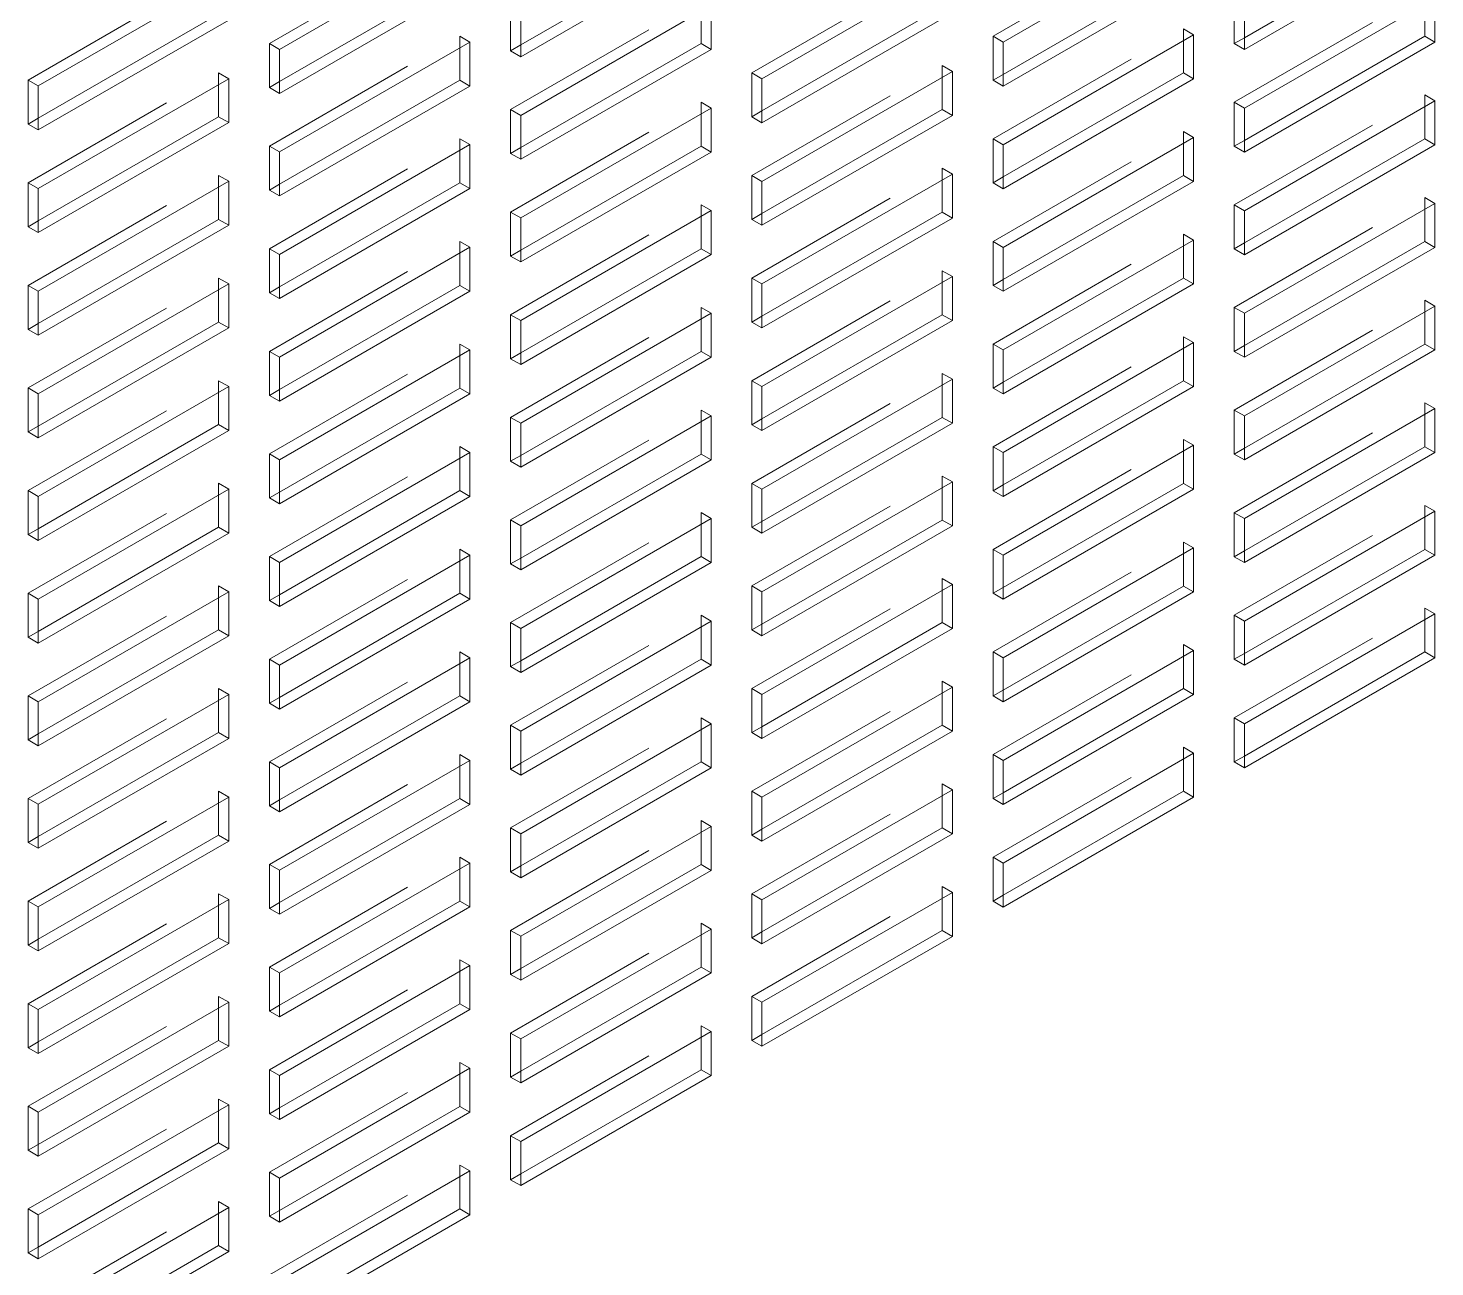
# Model space of a CAD drawing. Header units: millimetres. Extents: x 1 to 4201, y 2 to 2972.
# Drawn here: x 3118.6 to 3230.6, y 1471.8 to 1570.4 of the extents above; entities that cross this region are included whole.
import ezdxf

# ---------------------------------------------------------------- set-up
doc = ezdxf.new("R2010")
doc.units = ezdxf.units.MM
doc.header["$LTSCALE"] = 10
doc.linetypes.add('HIDDEN', pattern=[1.905, 1.27, -0.635])

msp = doc.modelspace()

# ---------------------------------------------------------------- linework, layer by layer
at = {"color": 7, "linetype": 'HIDDEN', "lineweight": 0}
for p, q in [((3195.411, 1569.726), (3210.563, 1578.473)), ((3137.832, 1569.148), (3152.984, 1577.895)), ((3118.639, 1566.233), (3133.792, 1574.981)), ((3176.218, 1566.811), (3191.37, 1575.558)), ((3157.025, 1563.897), (3172.177, 1572.644)), ((3214.604, 1564.475), (3229.756, 1573.222)), ((3214.604, 1569.14), (3214.604, 1572.64)), ((3157.025, 1568.563), (3157.025, 1572.062)), ((3195.411, 1561.56), (3210.563, 1570.307)), ((3211.371, 1569.841), (3210.563, 1570.307)), ((3210.563, 1570.307), (3210.563, 1569.374)), ((3137.832, 1560.982), (3152.984, 1569.73)), ((3153.793, 1569.263), (3152.984, 1569.73)), ((3152.984, 1569.73), (3152.984, 1568.796)), ((3196.219, 1569.259), (3195.411, 1569.726)), ((3195.411, 1566.226), (3195.411, 1569.726)), ((3215.412, 1569.607), (3214.604, 1569.14)), ((3137.832, 1565.648), (3137.832, 1569.148)), ((3138.64, 1568.681), (3137.832, 1569.148)), ((3157.833, 1569.029), (3157.025, 1568.563)), ((3157.833, 1568.096), (3157.025, 1568.563)), ((3215.412, 1568.674), (3214.604, 1569.14)), ((3176.218, 1558.646), (3191.37, 1567.393)), ((3192.178, 1566.926), (3191.37, 1567.393)), ((3191.37, 1567.393), (3191.37, 1566.46)), ((3118.639, 1558.068), (3133.792, 1566.815)), ((3118.639, 1562.734), (3118.639, 1566.233)), ((3119.447, 1565.767), (3118.639, 1566.233)), ((3134.6, 1566.349), (3133.792, 1566.815)), ((3133.792, 1566.815), (3133.792, 1565.882)), ((3138.64, 1566.115), (3137.832, 1565.648)), ((3176.218, 1563.312), (3176.218, 1566.811)), ((3177.026, 1566.345), (3176.218, 1566.811)), ((3196.219, 1566.693), (3195.411, 1566.226)), ((3196.219, 1565.76), (3195.411, 1566.226)), ((3138.64, 1565.182), (3137.832, 1565.648)), ((3214.604, 1556.309), (3229.756, 1565.056)), ((3230.564, 1564.59), (3229.756, 1565.056)), ((3229.756, 1565.056), (3229.756, 1564.123)), ((3157.025, 1555.731), (3172.177, 1564.479)), ((3157.025, 1560.397), (3157.025, 1563.897)), ((3157.833, 1563.43), (3157.025, 1563.897)), ((3172.986, 1564.012), (3172.177, 1564.479)), ((3172.177, 1564.479), (3172.177, 1563.545)), ((3177.026, 1563.778), (3176.218, 1563.312)), ((3215.412, 1564.008), (3214.604, 1564.475)), ((3214.604, 1560.975), (3214.604, 1564.475)), ((3119.447, 1563.2), (3118.639, 1562.734)), ((3119.447, 1562.267), (3118.639, 1562.734)), ((3177.026, 1562.845), (3176.218, 1563.312)), ((3137.832, 1552.817), (3152.984, 1561.564)), ((3153.793, 1561.098), (3152.984, 1561.564)), ((3152.984, 1561.564), (3152.984, 1560.631)), ((3195.411, 1553.395), (3210.563, 1562.142)), ((3195.411, 1558.061), (3195.411, 1561.56)), ((3196.219, 1561.094), (3195.411, 1561.56)), ((3211.371, 1561.675), (3210.563, 1562.142)), ((3210.563, 1562.142), (3210.563, 1561.209)), ((3215.412, 1561.442), (3214.604, 1560.975)), ((3138.64, 1560.516), (3137.832, 1560.982)), ((3137.832, 1557.483), (3137.832, 1560.982)), ((3157.833, 1560.864), (3157.025, 1560.397)), ((3157.833, 1559.931), (3157.025, 1560.397)), ((3215.412, 1560.509), (3214.604, 1560.975)), ((3176.218, 1550.48), (3191.37, 1559.228)), ((3192.178, 1558.761), (3191.37, 1559.228)), ((3191.37, 1559.228), (3191.37, 1558.294)), ((3118.639, 1549.902), (3133.792, 1558.65)), ((3118.639, 1554.568), (3118.639, 1558.068)), ((3119.447, 1557.601), (3118.639, 1558.068)), ((3134.6, 1558.183), (3133.792, 1558.65)), ((3133.792, 1558.65), (3133.792, 1557.717)), ((3176.218, 1555.146), (3176.218, 1558.646)), ((3177.026, 1558.179), (3176.218, 1558.646)), ((3196.219, 1558.527), (3195.411, 1558.061)), ((3196.219, 1557.594), (3195.411, 1558.061)), ((3138.64, 1557.949), (3137.832, 1557.483)), ((3138.64, 1557.016), (3137.832, 1557.483)), ((3214.604, 1548.144), (3229.756, 1556.891)), ((3230.564, 1556.424), (3229.756, 1556.891)), ((3229.756, 1556.891), (3229.756, 1555.958)), ((3157.025, 1547.566), (3172.177, 1556.313)), ((3172.986, 1555.847), (3172.177, 1556.313)), ((3172.177, 1556.313), (3172.177, 1555.38)), ((3215.412, 1555.843), (3214.604, 1556.309)), ((3214.604, 1552.81), (3214.604, 1556.309)), ((3119.447, 1555.035), (3118.639, 1554.568)), ((3157.833, 1555.265), (3157.025, 1555.731)), ((3157.025, 1552.232), (3157.025, 1555.731)), ((3177.026, 1555.613), (3176.218, 1555.146)), ((3177.026, 1554.68), (3176.218, 1555.146)), ((3119.447, 1554.102), (3118.639, 1554.568)), ((3195.411, 1545.229), (3210.563, 1553.977)), ((3211.371, 1553.51), (3210.563, 1553.977)), ((3210.563, 1553.977), (3210.563, 1553.044)), ((3137.832, 1544.651), (3152.984, 1553.399)), ((3137.832, 1549.317), (3137.832, 1552.817)), ((3138.64, 1552.35), (3137.832, 1552.817)), ((3153.793, 1552.932), (3152.984, 1553.399)), ((3152.984, 1553.399), (3152.984, 1552.466)), ((3157.833, 1552.698), (3157.025, 1552.232)), ((3196.219, 1552.928), (3195.411, 1553.395)), ((3195.411, 1549.895), (3195.411, 1553.395)), ((3215.412, 1553.276), (3214.604, 1552.81)), ((3215.412, 1552.343), (3214.604, 1552.81)), ((3157.833, 1551.765), (3157.025, 1552.232)), ((3118.639, 1541.737), (3133.792, 1550.484)), ((3134.6, 1550.018), (3133.792, 1550.484)), ((3133.792, 1550.484), (3133.792, 1549.551)), ((3176.218, 1542.315), (3191.37, 1551.062)), ((3176.218, 1546.981), (3176.218, 1550.48)), ((3177.026, 1550.014), (3176.218, 1550.48)), ((3192.178, 1550.596), (3191.37, 1551.062)), ((3191.37, 1551.062), (3191.37, 1550.129)), ((3196.219, 1550.362), (3195.411, 1549.895)), ((3118.639, 1546.403), (3118.639, 1549.902)), ((3119.447, 1549.436), (3118.639, 1549.902)), ((3138.64, 1549.784), (3137.832, 1549.317)), ((3138.64, 1548.851), (3137.832, 1549.317)), ((3196.219, 1549.429), (3195.411, 1549.895)), ((3157.025, 1539.4), (3172.177, 1548.148)), ((3172.986, 1547.681), (3172.177, 1548.148)), ((3172.177, 1548.148), (3172.177, 1547.215)), ((3214.604, 1539.978), (3229.756, 1548.726)), ((3214.604, 1544.644), (3214.604, 1548.144)), ((3215.412, 1547.677), (3214.604, 1548.144)), ((3230.564, 1548.259), (3229.756, 1548.726)), ((3229.756, 1548.726), (3229.756, 1547.793)), ((3119.447, 1546.87), (3118.639, 1546.403)), ((3157.833, 1547.099), (3157.025, 1547.566)), ((3157.025, 1544.066), (3157.025, 1547.566)), ((3177.026, 1547.447), (3176.218, 1546.981)), ((3177.026, 1546.514), (3176.218, 1546.981)), ((3119.447, 1545.936), (3118.639, 1546.403)), ((3195.411, 1537.064), (3210.563, 1545.811)), ((3211.371, 1545.345), (3210.563, 1545.811)), ((3210.563, 1545.811), (3210.563, 1544.878)), ((3137.832, 1536.486), (3152.984, 1545.233)), ((3138.64, 1544.185), (3137.832, 1544.651)), ((3137.832, 1541.152), (3137.832, 1544.651)), ((3153.793, 1544.767), (3152.984, 1545.233)), ((3152.984, 1545.233), (3152.984, 1544.3)), ((3196.219, 1544.763), (3195.411, 1545.229)), ((3195.411, 1541.73), (3195.411, 1545.229)), ((3215.412, 1545.111), (3214.604, 1544.644)), ((3215.412, 1544.178), (3214.604, 1544.644)), ((3157.833, 1544.533), (3157.025, 1544.066)), ((3157.833, 1543.6), (3157.025, 1544.066)), ((3176.218, 1534.149), (3191.37, 1542.897)), ((3192.178, 1542.43), (3191.37, 1542.897)), ((3191.37, 1542.897), (3191.37, 1541.964)), ((3118.639, 1533.572), (3133.792, 1542.319)), ((3119.447, 1541.271), (3118.639, 1541.737)), ((3118.639, 1538.238), (3118.639, 1541.737)), ((3134.6, 1541.852), (3133.792, 1542.319)), ((3133.792, 1542.319), (3133.792, 1541.386)), ((3138.64, 1541.619), (3137.832, 1541.152)), ((3177.026, 1541.848), (3176.218, 1542.315)), ((3176.218, 1538.815), (3176.218, 1542.315)), ((3196.219, 1542.196), (3195.411, 1541.73)), ((3196.219, 1541.263), (3195.411, 1541.73)), ((3138.64, 1540.685), (3137.832, 1541.152)), ((3214.604, 1531.813), (3229.756, 1540.56)), ((3230.564, 1540.094), (3229.756, 1540.56)), ((3229.756, 1540.56), (3229.756, 1539.627)), ((3157.025, 1531.235), (3172.177, 1539.982)), ((3157.833, 1538.934), (3157.025, 1539.4)), ((3157.025, 1535.901), (3157.025, 1539.4)), ((3172.986, 1539.516), (3172.177, 1539.982)), ((3172.177, 1539.982), (3172.177, 1539.049)), ((3177.026, 1539.282), (3176.218, 1538.815)), ((3215.412, 1539.512), (3214.604, 1539.978)), ((3214.604, 1536.479), (3214.604, 1539.978)), ((3119.447, 1538.704), (3118.639, 1538.238)), ((3119.447, 1537.771), (3118.639, 1538.238)), ((3177.026, 1538.349), (3176.218, 1538.815)), ((3137.832, 1528.321), (3152.984, 1537.068)), ((3153.793, 1536.601), (3152.984, 1537.068)), ((3152.984, 1537.068), (3152.984, 1536.135)), ((3195.411, 1528.898), (3210.563, 1537.646)), ((3196.219, 1536.597), (3195.411, 1537.064)), ((3195.411, 1533.564), (3195.411, 1537.064)), ((3211.371, 1537.179), (3210.563, 1537.646)), ((3210.563, 1537.646), (3210.563, 1536.713)), ((3215.412, 1536.945), (3214.604, 1536.479)), ((3138.64, 1536.02), (3137.832, 1536.486)), ((3137.832, 1532.987), (3137.832, 1536.486)), ((3157.833, 1536.368), (3157.025, 1535.901)), ((3157.833, 1535.435), (3157.025, 1535.901)), ((3215.412, 1536.012), (3214.604, 1536.479)), ((3176.218, 1525.984), (3191.37, 1534.731)), ((3192.178, 1534.265), (3191.37, 1534.731)), ((3191.37, 1534.731), (3191.37, 1533.798)), ((3118.639, 1525.406), (3133.792, 1534.153)), ((3119.447, 1533.105), (3118.639, 1533.572)), ((3118.639, 1530.072), (3118.639, 1533.572)), ((3134.6, 1533.687), (3133.792, 1534.153)), ((3133.792, 1534.153), (3133.792, 1533.22)), ((3138.64, 1533.453), (3137.832, 1532.987)), ((3176.218, 1530.65), (3176.218, 1534.149)), ((3177.026, 1533.683), (3176.218, 1534.149)), ((3196.219, 1534.031), (3195.411, 1533.564)), ((3196.219, 1533.098), (3195.411, 1533.564)), ((3138.64, 1532.52), (3137.832, 1532.987)), ((3214.604, 1523.648), (3229.756, 1532.395)), ((3230.564, 1531.928), (3229.756, 1532.395)), ((3229.756, 1532.395), (3229.756, 1531.462)), ((3157.025, 1523.07), (3172.177, 1531.817)), ((3157.025, 1527.736), (3157.025, 1531.235)), ((3157.833, 1530.769), (3157.025, 1531.235)), ((3172.986, 1531.35), (3172.177, 1531.817)), ((3172.177, 1531.817), (3172.177, 1530.884)), ((3215.412, 1531.346), (3214.604, 1531.813)), ((3214.604, 1528.313), (3214.604, 1531.813)), ((3119.447, 1530.539), (3118.639, 1530.072)), ((3119.447, 1529.606), (3118.639, 1530.072)), ((3177.026, 1531.117), (3176.218, 1530.65)), ((3177.026, 1530.184), (3176.218, 1530.65)), ((3137.832, 1520.155), (3152.984, 1528.902)), ((3153.793, 1528.436), (3152.984, 1528.902)), ((3152.984, 1528.902), (3152.984, 1527.969)), ((3195.411, 1520.733), (3210.563, 1529.48)), ((3196.219, 1528.432), (3195.411, 1528.898)), ((3195.411, 1525.399), (3195.411, 1528.898)), ((3211.371, 1529.014), (3210.563, 1529.48)), ((3210.563, 1529.48), (3210.563, 1528.547)), ((3138.64, 1527.854), (3137.832, 1528.321)), ((3137.832, 1524.821), (3137.832, 1528.321)), ((3157.833, 1528.202), (3157.025, 1527.736)), ((3215.412, 1528.78), (3214.604, 1528.313)), ((3215.412, 1527.847), (3214.604, 1528.313)), ((3157.833, 1527.269), (3157.025, 1527.736)), ((3118.639, 1517.241), (3133.792, 1525.988)), ((3134.6, 1525.522), (3133.792, 1525.988)), ((3133.792, 1525.988), (3133.792, 1525.055)), ((3176.218, 1517.819), (3191.37, 1526.566)), ((3177.026, 1525.518), (3176.218, 1525.984)), ((3176.218, 1522.485), (3176.218, 1525.984)), ((3192.178, 1526.099), (3191.37, 1526.566)), ((3191.37, 1526.566), (3191.37, 1525.633)), ((3196.219, 1525.866), (3195.411, 1525.399)), ((3118.639, 1521.907), (3118.639, 1525.406)), ((3119.447, 1524.94), (3118.639, 1525.406)), ((3138.64, 1525.288), (3137.832, 1524.821)), ((3138.64, 1524.355), (3137.832, 1524.821)), ((3196.219, 1524.933), (3195.411, 1525.399)), ((3157.025, 1514.904), (3172.177, 1523.651)), ((3172.986, 1523.185), (3172.177, 1523.651)), ((3172.177, 1523.651), (3172.177, 1522.718)), ((3214.604, 1515.482), (3229.756, 1524.229)), ((3215.412, 1523.181), (3214.604, 1523.648)), ((3214.604, 1520.148), (3214.604, 1523.648)), ((3230.564, 1523.763), (3229.756, 1524.229)), ((3229.756, 1524.229), (3229.756, 1523.296)), ((3119.447, 1522.373), (3118.639, 1521.907)), ((3157.833, 1522.603), (3157.025, 1523.07)), ((3157.025, 1519.57), (3157.025, 1523.07)), ((3177.026, 1522.951), (3176.218, 1522.485)), ((3177.026, 1522.018), (3176.218, 1522.485)), ((3119.447, 1521.44), (3118.639, 1521.907)), ((3195.411, 1512.568), (3210.563, 1521.315)), ((3211.371, 1520.848), (3210.563, 1521.315)), ((3210.563, 1521.315), (3210.563, 1520.382)), ((3137.832, 1511.99), (3152.984, 1520.737)), ((3138.64, 1519.689), (3137.832, 1520.155)), ((3137.832, 1516.656), (3137.832, 1520.155)), ((3153.793, 1520.271), (3152.984, 1520.737)), ((3152.984, 1520.737), (3152.984, 1519.804)), ((3157.833, 1520.037), (3157.025, 1519.57)), ((3196.219, 1520.267), (3195.411, 1520.733)), ((3195.411, 1517.234), (3195.411, 1520.733)), ((3215.412, 1520.615), (3214.604, 1520.148)), ((3215.412, 1519.682), (3214.604, 1520.148)), ((3157.833, 1519.104), (3157.025, 1519.57)), ((3118.639, 1509.075), (3133.792, 1517.823)), ((3134.6, 1517.356), (3133.792, 1517.823)), ((3133.792, 1517.823), (3133.792, 1516.89)), ((3176.218, 1509.653), (3191.37, 1518.4)), ((3177.026, 1517.352), (3176.218, 1517.819)), ((3176.218, 1514.319), (3176.218, 1517.819)), ((3192.178, 1517.934), (3191.37, 1518.4)), ((3191.37, 1518.4), (3191.37, 1517.467)), ((3119.447, 1516.774), (3118.639, 1517.241)), ((3118.639, 1513.741), (3118.639, 1517.241)), ((3138.64, 1517.122), (3137.832, 1516.656)), ((3138.64, 1516.189), (3137.832, 1516.656)), ((3196.219, 1517.7), (3195.411, 1517.234)), ((3196.219, 1516.767), (3195.411, 1517.234)), ((3157.025, 1506.739), (3172.177, 1515.486)), ((3172.986, 1515.02), (3172.177, 1515.486)), ((3172.177, 1515.486), (3172.177, 1514.553)), ((3214.604, 1511.983), (3214.604, 1515.482)), ((3215.412, 1515.016), (3214.604, 1515.482)), ((3157.025, 1511.405), (3157.025, 1514.904)), ((3157.833, 1514.438), (3157.025, 1514.904)), ((3177.026, 1514.786), (3176.218, 1514.319)), ((3119.447, 1514.208), (3118.639, 1513.741)), ((3119.447, 1513.275), (3118.639, 1513.741)), ((3177.026, 1513.853), (3176.218, 1514.319)), ((3137.832, 1503.824), (3152.984, 1512.572)), ((3153.793, 1512.105), (3152.984, 1512.572)), ((3152.984, 1512.572), (3152.984, 1511.639)), ((3195.411, 1504.402), (3210.563, 1513.15)), ((3195.411, 1509.068), (3195.411, 1512.568)), ((3196.219, 1512.101), (3195.411, 1512.568)), ((3211.371, 1512.683), (3210.563, 1513.15)), ((3210.563, 1513.15), (3210.563, 1512.216)), ((3215.412, 1512.449), (3214.604, 1511.983)), ((3137.832, 1508.49), (3137.832, 1511.99)), ((3138.64, 1511.523), (3137.832, 1511.99)), ((3157.833, 1511.871), (3157.025, 1511.405)), ((3157.833, 1510.938), (3157.025, 1511.405)), ((3215.412, 1511.516), (3214.604, 1511.983)), ((3176.218, 1501.488), (3191.37, 1510.235)), ((3192.178, 1509.769), (3191.37, 1510.235)), ((3191.37, 1510.235), (3191.37, 1509.302)), ((3118.639, 1500.91), (3133.792, 1509.657)), ((3118.639, 1505.576), (3118.639, 1509.075)), ((3119.447, 1508.609), (3118.639, 1509.075)), ((3134.6, 1509.191), (3133.792, 1509.657)), ((3133.792, 1509.657), (3133.792, 1508.724)), ((3138.64, 1508.957), (3137.832, 1508.49)), ((3177.026, 1509.187), (3176.218, 1509.653)), ((3176.218, 1506.154), (3176.218, 1509.653)), ((3196.219, 1509.535), (3195.411, 1509.068)), ((3196.219, 1508.602), (3195.411, 1509.068)), ((3138.64, 1508.024), (3137.832, 1508.49)), ((3157.025, 1498.573), (3172.177, 1507.321)), ((3157.025, 1503.239), (3157.025, 1506.739)), ((3157.833, 1506.272), (3157.025, 1506.739)), ((3172.986, 1506.854), (3172.177, 1507.321)), ((3172.177, 1507.321), (3172.177, 1506.388)), ((3177.026, 1506.62), (3176.218, 1506.154)), ((3119.447, 1506.042), (3118.639, 1505.576)), ((3119.447, 1505.109), (3118.639, 1505.576)), ((3177.026, 1505.687), (3176.218, 1506.154)), ((3137.832, 1495.659), (3152.984, 1504.406)), ((3153.793, 1503.94), (3152.984, 1504.406)), ((3152.984, 1504.406), (3152.984, 1503.473)), ((3195.411, 1500.903), (3195.411, 1504.402)), ((3196.219, 1503.936), (3195.411, 1504.402)), ((3137.832, 1500.325), (3137.832, 1503.824)), ((3138.64, 1503.358), (3137.832, 1503.824)), ((3157.833, 1503.706), (3157.025, 1503.239)), ((3157.833, 1502.773), (3157.025, 1503.239)), ((3176.218, 1493.322), (3191.37, 1502.07)), ((3192.178, 1501.603), (3191.37, 1502.07)), ((3191.37, 1502.07), (3191.37, 1501.137)), ((3118.639, 1492.745), (3133.792, 1501.492)), ((3134.6, 1501.025), (3133.792, 1501.492)), ((3133.792, 1501.492), (3133.792, 1500.559)), ((3176.218, 1497.988), (3176.218, 1501.488)), ((3177.026, 1501.021), (3176.218, 1501.488)), ((3196.219, 1501.369), (3195.411, 1500.903)), ((3119.447, 1500.443), (3118.639, 1500.91)), ((3118.639, 1497.411), (3118.639, 1500.91)), ((3138.64, 1500.791), (3137.832, 1500.325)), ((3138.64, 1499.858), (3137.832, 1500.325)), ((3196.219, 1500.436), (3195.411, 1500.903)), ((3157.025, 1490.408), (3172.177, 1499.155)), ((3172.986, 1498.689), (3172.177, 1499.155)), ((3172.177, 1499.155), (3172.177, 1498.222)), ((3119.447, 1497.877), (3118.639, 1497.411)), ((3157.833, 1498.107), (3157.025, 1498.573)), ((3157.025, 1495.074), (3157.025, 1498.573)), ((3177.026, 1498.455), (3176.218, 1497.988)), ((3177.026, 1497.522), (3176.218, 1497.988)), ((3119.447, 1496.944), (3118.639, 1497.411)), ((3137.832, 1487.494), (3152.984, 1496.241)), ((3137.832, 1492.16), (3137.832, 1495.659)), ((3138.64, 1495.193), (3137.832, 1495.659)), ((3153.793, 1495.774), (3152.984, 1496.241)), ((3152.984, 1496.241), (3152.984, 1495.308)), ((3157.833, 1495.541), (3157.025, 1495.074)), ((3157.833, 1494.607), (3157.025, 1495.074)), ((3118.639, 1484.579), (3133.792, 1493.326)), ((3134.6, 1492.86), (3133.792, 1493.326)), ((3133.792, 1493.326), (3133.792, 1492.393)), ((3177.026, 1492.856), (3176.218, 1493.322)), ((3176.218, 1489.823), (3176.218, 1493.322)), ((3119.447, 1492.278), (3118.639, 1492.745)), ((3118.639, 1489.245), (3118.639, 1492.745)), ((3138.64, 1492.626), (3137.832, 1492.16)), ((3138.64, 1491.693), (3137.832, 1492.16)), ((3157.025, 1482.243), (3172.177, 1490.99)), ((3172.986, 1490.523), (3172.177, 1490.99)), ((3172.177, 1490.99), (3172.177, 1490.057)), ((3157.025, 1486.909), (3157.025, 1490.408)), ((3157.833, 1489.942), (3157.025, 1490.408)), ((3177.026, 1490.29), (3176.218, 1489.823)), ((3177.026, 1489.356), (3176.218, 1489.823)), ((3119.447, 1489.712), (3118.639, 1489.245)), ((3119.447, 1488.779), (3118.639, 1489.245)), ((3137.832, 1479.328), (3152.984, 1488.075)), ((3138.64, 1487.027), (3137.832, 1487.494)), ((3137.832, 1483.994), (3137.832, 1487.494)), ((3153.793, 1487.609), (3152.984, 1488.075)), ((3152.984, 1488.075), (3152.984, 1487.142)), ((3157.833, 1487.375), (3157.025, 1486.909)), ((3157.833, 1486.442), (3157.025, 1486.909)), ((3118.639, 1476.414), (3133.792, 1485.161)), ((3118.639, 1481.08), (3118.639, 1484.579)), ((3119.447, 1484.113), (3118.639, 1484.579)), ((3134.6, 1484.695), (3133.792, 1485.161)), ((3133.792, 1485.161), (3133.792, 1484.228)), ((3138.64, 1484.461), (3137.832, 1483.994)), ((3138.64, 1483.528), (3137.832, 1483.994)), ((3157.833, 1481.776), (3157.025, 1482.243)), ((3157.025, 1478.743), (3157.025, 1482.243)), ((3119.447, 1481.546), (3118.639, 1481.08)), ((3119.447, 1480.613), (3118.639, 1481.08)), ((3137.832, 1471.163), (3152.984, 1479.91)), ((3153.793, 1479.444), (3152.984, 1479.91)), ((3152.984, 1479.91), (3152.984, 1478.977)), ((3138.64, 1478.862), (3137.832, 1479.328)), ((3137.832, 1475.829), (3137.832, 1479.328)), ((3157.833, 1479.21), (3157.025, 1478.743)), ((3157.833, 1478.277), (3157.025, 1478.743)), ((3118.639, 1468.248), (3133.792, 1476.996)), ((3118.639, 1472.914), (3118.639, 1476.414)), ((3119.447, 1475.947), (3118.639, 1476.414)), ((3134.6, 1476.529), (3133.792, 1476.996)), ((3133.792, 1476.996), (3133.792, 1476.063)), ((3138.64, 1476.295), (3137.832, 1475.829)), ((3138.64, 1475.362), (3137.832, 1475.829)), ((3119.447, 1473.381), (3118.639, 1472.914)), ((3119.447, 1472.448), (3118.639, 1472.914))]:
    msp.add_line(p, q, dxfattribs=at)
at = {"color": 7, "linetype": 'Continuous', "lineweight": 15}
for p, q in [((3138.64, 1568.681), (3153.793, 1577.428)), ((3172.177, 1577.31), (3157.833, 1569.029)), ((3196.219, 1569.259), (3211.371, 1578.006)), ((3229.756, 1577.888), (3215.412, 1569.607)), ((3230.564, 1577.421), (3215.412, 1568.674)), ((3172.986, 1576.843), (3157.833, 1568.096)), ((3177.026, 1566.345), (3192.178, 1575.092)), ((3210.563, 1574.973), (3196.219, 1566.693)), ((3119.447, 1565.767), (3134.6, 1574.514)), ((3152.984, 1574.395), (3138.64, 1566.115)), ((3153.793, 1573.929), (3138.64, 1565.182)), ((3211.371, 1574.507), (3196.219, 1565.76)), ((3215.412, 1564.008), (3230.564, 1572.755)), ((3230.564, 1572.755), (3230.564, 1569.256)), ((3133.792, 1571.481), (3119.447, 1563.2)), ((3157.833, 1563.43), (3172.986, 1572.177)), ((3157.833, 1568.096), (3157.833, 1571.596)), ((3172.177, 1571.711), (3172.177, 1569.144)), ((3172.986, 1572.177), (3172.986, 1568.678)), ((3191.37, 1572.059), (3177.026, 1563.778)), ((3192.178, 1571.592), (3177.026, 1562.845)), ((3215.412, 1568.674), (3215.412, 1572.173)), ((3229.756, 1572.289), (3229.756, 1569.722)), ((3134.6, 1571.015), (3119.447, 1562.267)), ((3138.64, 1560.516), (3153.793, 1569.263)), ((3153.793, 1569.263), (3153.793, 1565.764)), ((3196.219, 1561.094), (3211.371, 1569.841)), ((3196.219, 1565.76), (3196.219, 1569.259)), ((3210.563, 1569.374), (3210.563, 1566.808)), ((3211.371, 1569.841), (3211.371, 1566.341)), ((3229.756, 1569.722), (3215.412, 1561.442)), ((3230.564, 1569.256), (3215.412, 1560.509)), ((3230.564, 1569.256), (3229.756, 1569.722)), ((3138.64, 1565.182), (3138.64, 1568.681)), ((3152.984, 1568.796), (3152.984, 1566.23)), ((3172.177, 1569.144), (3157.833, 1560.864)), ((3172.986, 1568.678), (3157.833, 1559.931)), ((3172.986, 1568.678), (3172.177, 1569.144)), ((3119.447, 1557.601), (3134.6, 1566.349)), ((3133.792, 1565.882), (3133.792, 1563.316)), ((3134.6, 1566.349), (3134.6, 1562.849)), ((3152.984, 1566.23), (3138.64, 1557.949)), ((3153.793, 1565.764), (3152.984, 1566.23)), ((3177.026, 1558.179), (3192.178, 1566.926)), ((3177.026, 1562.845), (3177.026, 1566.345)), ((3191.37, 1566.46), (3191.37, 1563.893)), ((3192.178, 1566.926), (3192.178, 1563.427)), ((3210.563, 1566.808), (3196.219, 1558.527)), ((3211.371, 1566.341), (3196.219, 1557.594)), ((3211.371, 1566.341), (3210.563, 1566.808)), ((3119.447, 1562.267), (3119.447, 1565.767)), ((3153.793, 1565.764), (3138.64, 1557.016)), ((3157.833, 1555.265), (3172.986, 1564.012)), ((3172.986, 1564.012), (3172.986, 1560.513)), ((3191.37, 1563.893), (3177.026, 1555.613)), ((3192.178, 1563.427), (3191.37, 1563.893)), ((3215.412, 1555.843), (3230.564, 1564.59)), ((3215.412, 1560.509), (3215.412, 1564.008)), ((3229.756, 1564.123), (3229.756, 1561.557)), ((3230.564, 1564.59), (3230.564, 1561.09)), ((3133.792, 1563.316), (3119.447, 1555.035)), ((3134.6, 1562.849), (3119.447, 1554.102)), ((3134.6, 1562.849), (3133.792, 1563.316)), ((3157.833, 1559.931), (3157.833, 1563.43)), ((3172.177, 1563.545), (3172.177, 1560.979)), ((3192.178, 1563.427), (3177.026, 1554.68)), ((3196.219, 1552.928), (3211.371, 1561.675)), ((3211.371, 1561.675), (3211.371, 1558.176)), ((3229.756, 1561.557), (3215.412, 1553.276)), ((3230.564, 1561.09), (3229.756, 1561.557)), ((3138.64, 1552.35), (3153.793, 1561.098)), ((3138.64, 1557.016), (3138.64, 1560.516)), ((3152.984, 1560.631), (3152.984, 1558.065)), ((3153.793, 1561.098), (3153.793, 1557.598)), ((3172.177, 1560.979), (3157.833, 1552.698)), ((3172.986, 1560.513), (3157.833, 1551.765)), ((3172.986, 1560.513), (3172.177, 1560.979)), ((3196.219, 1557.594), (3196.219, 1561.094)), ((3210.563, 1561.209), (3210.563, 1558.642)), ((3230.564, 1561.09), (3215.412, 1552.343)), ((3119.447, 1549.436), (3134.6, 1558.183)), ((3134.6, 1558.183), (3134.6, 1554.684)), ((3152.984, 1558.065), (3138.64, 1549.784)), ((3153.793, 1557.598), (3152.984, 1558.065)), ((3177.026, 1550.014), (3192.178, 1558.761)), ((3177.026, 1554.68), (3177.026, 1558.179)), ((3191.37, 1558.294), (3191.37, 1555.728)), ((3192.178, 1558.761), (3192.178, 1555.262)), ((3210.563, 1558.642), (3196.219, 1550.362)), ((3211.371, 1558.176), (3196.219, 1549.429)), ((3211.371, 1558.176), (3210.563, 1558.642)), ((3119.447, 1554.102), (3119.447, 1557.601)), ((3133.792, 1557.717), (3133.792, 1555.15)), ((3153.793, 1557.598), (3138.64, 1548.851)), ((3157.833, 1547.099), (3172.986, 1555.847)), ((3172.986, 1555.847), (3172.986, 1552.347)), ((3215.412, 1547.677), (3230.564, 1556.424)), ((3215.412, 1552.343), (3215.412, 1555.843)), ((3229.756, 1555.958), (3229.756, 1553.392)), ((3230.564, 1556.424), (3230.564, 1552.925)), ((3133.792, 1555.15), (3119.447, 1546.87)), ((3134.6, 1554.684), (3119.447, 1545.936)), ((3134.6, 1554.684), (3133.792, 1555.15)), ((3157.833, 1551.765), (3157.833, 1555.265)), ((3172.177, 1555.38), (3172.177, 1552.814)), ((3191.37, 1555.728), (3177.026, 1547.447)), ((3192.178, 1555.262), (3177.026, 1546.514)), ((3192.178, 1555.262), (3191.37, 1555.728)), ((3138.64, 1544.185), (3153.793, 1552.932)), ((3152.984, 1552.466), (3152.984, 1549.899)), ((3153.793, 1552.932), (3153.793, 1549.433)), ((3172.177, 1552.814), (3157.833, 1544.533)), ((3172.986, 1552.347), (3172.177, 1552.814)), ((3196.219, 1544.763), (3211.371, 1553.51)), ((3196.219, 1549.429), (3196.219, 1552.928)), ((3210.563, 1553.044), (3210.563, 1550.477)), ((3211.371, 1553.51), (3211.371, 1550.011)), ((3229.756, 1553.392), (3215.412, 1545.111)), ((3230.564, 1552.925), (3215.412, 1544.178)), ((3230.564, 1552.925), (3229.756, 1553.392)), ((3138.64, 1548.851), (3138.64, 1552.35)), ((3172.986, 1552.347), (3157.833, 1543.6)), ((3177.026, 1541.848), (3192.178, 1550.596)), ((3192.178, 1550.596), (3192.178, 1547.096)), ((3210.563, 1550.477), (3196.219, 1542.196)), ((3211.371, 1550.011), (3210.563, 1550.477)), ((3119.447, 1541.271), (3134.6, 1550.018)), ((3119.447, 1545.936), (3119.447, 1549.436)), ((3133.792, 1549.551), (3133.792, 1546.985)), ((3134.6, 1550.018), (3134.6, 1546.518)), ((3152.984, 1549.899), (3138.64, 1541.619)), ((3153.793, 1549.433), (3138.64, 1540.685)), ((3153.793, 1549.433), (3152.984, 1549.899)), ((3177.026, 1546.514), (3177.026, 1550.014)), ((3191.37, 1550.129), (3191.37, 1547.563)), ((3211.371, 1550.011), (3196.219, 1541.263)), ((3215.412, 1539.512), (3230.564, 1548.259)), ((3230.564, 1548.259), (3230.564, 1544.76)), ((3133.792, 1546.985), (3119.447, 1538.704)), ((3134.6, 1546.518), (3133.792, 1546.985)), ((3157.833, 1538.934), (3172.986, 1547.681)), ((3157.833, 1543.6), (3157.833, 1547.099)), ((3172.177, 1547.215), (3172.177, 1544.648)), ((3172.986, 1547.681), (3172.986, 1544.182)), ((3191.37, 1547.563), (3177.026, 1539.282)), ((3192.178, 1547.096), (3177.026, 1538.349)), ((3192.178, 1547.096), (3191.37, 1547.563)), ((3215.412, 1544.178), (3215.412, 1547.677)), ((3229.756, 1547.793), (3229.756, 1545.226)), ((3134.6, 1546.518), (3119.447, 1537.771)), ((3138.64, 1536.02), (3153.793, 1544.767)), ((3153.793, 1544.767), (3153.793, 1541.267)), ((3172.177, 1544.648), (3157.833, 1536.368)), ((3172.986, 1544.182), (3172.177, 1544.648)), ((3196.219, 1536.597), (3211.371, 1545.345)), ((3196.219, 1541.263), (3196.219, 1544.763)), ((3210.563, 1544.878), (3210.563, 1542.312)), ((3211.371, 1545.345), (3211.371, 1541.845)), ((3229.756, 1545.226), (3215.412, 1536.945)), ((3230.564, 1544.76), (3215.412, 1536.012)), ((3230.564, 1544.76), (3229.756, 1545.226)), ((3138.64, 1540.685), (3138.64, 1544.185)), ((3152.984, 1544.3), (3152.984, 1541.734)), ((3172.986, 1544.182), (3157.833, 1535.435)), ((3177.026, 1533.683), (3192.178, 1542.43)), ((3192.178, 1542.43), (3192.178, 1538.931)), ((3119.447, 1533.105), (3134.6, 1541.852)), ((3119.447, 1537.771), (3119.447, 1541.271)), ((3133.792, 1541.386), (3133.792, 1538.819)), ((3134.6, 1541.852), (3134.6, 1538.353)), ((3152.984, 1541.734), (3138.64, 1533.453)), ((3153.793, 1541.267), (3138.64, 1532.52)), ((3153.793, 1541.267), (3152.984, 1541.734)), ((3177.026, 1538.349), (3177.026, 1541.848)), ((3191.37, 1541.964), (3191.37, 1539.397)), ((3210.563, 1542.312), (3196.219, 1534.031)), ((3211.371, 1541.845), (3196.219, 1533.098)), ((3211.371, 1541.845), (3210.563, 1542.312)), ((3215.412, 1531.346), (3230.564, 1540.094)), ((3230.564, 1540.094), (3230.564, 1536.594)), ((3157.833, 1530.769), (3172.986, 1539.516)), ((3172.177, 1539.049), (3172.177, 1536.483)), ((3172.986, 1539.516), (3172.986, 1536.016)), ((3191.37, 1539.397), (3177.026, 1531.117)), ((3192.178, 1538.931), (3191.37, 1539.397)), ((3215.412, 1536.012), (3215.412, 1539.512)), ((3229.756, 1539.627), (3229.756, 1537.061)), ((3133.792, 1538.819), (3119.447, 1530.539)), ((3134.6, 1538.353), (3119.447, 1529.606)), ((3134.6, 1538.353), (3133.792, 1538.819)), ((3157.833, 1535.435), (3157.833, 1538.934)), ((3192.178, 1538.931), (3177.026, 1530.184)), ((3196.219, 1528.432), (3211.371, 1537.179)), ((3211.371, 1537.179), (3211.371, 1533.68)), ((3229.756, 1537.061), (3215.412, 1528.78)), ((3230.564, 1536.594), (3229.756, 1537.061)), ((3138.64, 1527.854), (3153.793, 1536.601)), ((3138.64, 1532.52), (3138.64, 1536.02)), ((3152.984, 1536.135), (3152.984, 1533.568)), ((3153.793, 1536.601), (3153.793, 1533.102)), ((3172.177, 1536.483), (3157.833, 1528.202)), ((3172.986, 1536.016), (3157.833, 1527.269)), ((3172.986, 1536.016), (3172.177, 1536.483)), ((3196.219, 1533.098), (3196.219, 1536.597)), ((3210.563, 1536.713), (3210.563, 1534.146)), ((3230.564, 1536.594), (3215.412, 1527.847)), ((3119.447, 1524.94), (3134.6, 1533.687)), ((3134.6, 1533.687), (3134.6, 1530.187)), ((3152.984, 1533.568), (3138.64, 1525.288)), ((3153.793, 1533.102), (3152.984, 1533.568)), ((3177.026, 1525.518), (3192.178, 1534.265)), ((3177.026, 1530.184), (3177.026, 1533.683)), ((3191.37, 1533.798), (3191.37, 1531.232)), ((3192.178, 1534.265), (3192.178, 1530.765)), ((3210.563, 1534.146), (3196.219, 1525.866)), ((3211.371, 1533.68), (3196.219, 1524.933)), ((3211.371, 1533.68), (3210.563, 1534.146)), ((3119.447, 1529.606), (3119.447, 1533.105)), ((3133.792, 1533.22), (3133.792, 1530.654)), ((3153.793, 1533.102), (3138.64, 1524.355)), ((3157.833, 1522.603), (3172.986, 1531.35)), ((3172.986, 1531.35), (3172.986, 1527.851)), ((3191.37, 1531.232), (3177.026, 1522.951)), ((3192.178, 1530.765), (3191.37, 1531.232)), ((3215.412, 1523.181), (3230.564, 1531.928)), ((3215.412, 1527.847), (3215.412, 1531.346)), ((3229.756, 1531.462), (3229.756, 1528.895)), ((3230.564, 1531.928), (3230.564, 1528.429)), ((3133.792, 1530.654), (3119.447, 1522.373)), ((3134.6, 1530.187), (3119.447, 1521.44)), ((3134.6, 1530.187), (3133.792, 1530.654)), ((3157.833, 1527.269), (3157.833, 1530.769)), ((3172.177, 1530.884), (3172.177, 1528.317)), ((3192.178, 1530.765), (3177.026, 1522.018)), ((3196.219, 1520.267), (3211.371, 1529.014)), ((3211.371, 1529.014), (3211.371, 1525.514)), ((3229.756, 1528.895), (3215.412, 1520.615)), ((3230.564, 1528.429), (3229.756, 1528.895)), ((3138.64, 1519.689), (3153.793, 1528.436)), ((3138.64, 1524.355), (3138.64, 1527.854)), ((3152.984, 1527.969), (3152.984, 1525.403)), ((3153.793, 1528.436), (3153.793, 1524.937)), ((3172.177, 1528.317), (3157.833, 1520.037)), ((3172.986, 1527.851), (3157.833, 1519.104)), ((3172.986, 1527.851), (3172.177, 1528.317)), ((3196.219, 1524.933), (3196.219, 1528.432)), ((3210.563, 1528.547), (3210.563, 1525.981)), ((3230.564, 1528.429), (3215.412, 1519.682)), ((3177.026, 1517.352), (3192.178, 1526.099)), ((3191.37, 1525.633), (3191.37, 1523.066)), ((3192.178, 1526.099), (3192.178, 1522.6)), ((3210.563, 1525.981), (3196.219, 1517.7)), ((3211.371, 1525.514), (3210.563, 1525.981)), ((3119.447, 1516.774), (3134.6, 1525.522)), ((3119.447, 1521.44), (3119.447, 1524.94)), ((3133.792, 1525.055), (3133.792, 1522.489)), ((3134.6, 1525.522), (3134.6, 1522.022)), ((3152.984, 1525.403), (3138.64, 1517.122)), ((3153.793, 1524.937), (3138.64, 1516.189)), ((3153.793, 1524.937), (3152.984, 1525.403)), ((3177.026, 1522.018), (3177.026, 1525.518)), ((3211.371, 1525.514), (3196.219, 1516.767)), ((3215.412, 1515.016), (3230.564, 1523.763)), ((3230.564, 1523.763), (3230.564, 1520.263)), ((3133.792, 1522.489), (3119.447, 1514.208)), ((3134.6, 1522.022), (3133.792, 1522.489)), ((3157.833, 1514.438), (3172.986, 1523.185)), ((3157.833, 1519.104), (3157.833, 1522.603)), ((3172.177, 1522.718), (3172.177, 1520.152)), ((3172.986, 1523.185), (3172.986, 1519.686)), ((3191.37, 1523.066), (3177.026, 1514.786)), ((3192.178, 1522.6), (3177.026, 1513.853)), ((3192.178, 1522.6), (3191.37, 1523.066)), ((3215.412, 1519.682), (3215.412, 1523.181)), ((3229.756, 1523.296), (3229.756, 1520.73)), ((3134.6, 1522.022), (3119.447, 1513.275)), ((3138.64, 1511.523), (3153.793, 1520.271)), ((3153.793, 1520.271), (3153.793, 1516.771)), ((3172.177, 1520.152), (3157.833, 1511.871)), ((3172.986, 1519.686), (3172.177, 1520.152)), ((3196.219, 1512.101), (3211.371, 1520.848)), ((3196.219, 1516.767), (3196.219, 1520.267)), ((3210.563, 1520.382), (3210.563, 1517.815)), ((3211.371, 1520.848), (3211.371, 1517.349)), ((3229.756, 1520.73), (3215.412, 1512.449)), ((3230.564, 1520.263), (3215.412, 1511.516)), ((3230.564, 1520.263), (3229.756, 1520.73)), ((3138.64, 1516.189), (3138.64, 1519.689)), ((3152.984, 1519.804), (3152.984, 1517.238)), ((3172.986, 1519.686), (3157.833, 1510.938)), ((3177.026, 1509.187), (3192.178, 1517.934)), ((3192.178, 1517.934), (3192.178, 1514.435)), ((3210.563, 1517.815), (3196.219, 1509.535)), ((3211.371, 1517.349), (3210.563, 1517.815)), ((3119.447, 1508.609), (3134.6, 1517.356)), ((3119.447, 1513.275), (3119.447, 1516.774)), ((3133.792, 1516.89), (3133.792, 1514.323)), ((3134.6, 1517.356), (3134.6, 1513.857)), ((3152.984, 1517.238), (3138.64, 1508.957)), ((3153.793, 1516.771), (3138.64, 1508.024)), ((3153.793, 1516.771), (3152.984, 1517.238)), ((3177.026, 1513.853), (3177.026, 1517.352)), ((3191.37, 1517.467), (3191.37, 1514.901)), ((3211.371, 1517.349), (3196.219, 1508.602)), ((3157.833, 1506.272), (3172.986, 1515.02)), ((3157.833, 1510.938), (3157.833, 1514.438)), ((3172.177, 1514.553), (3172.177, 1511.987)), ((3172.986, 1515.02), (3172.986, 1511.52)), ((3191.37, 1514.901), (3177.026, 1506.62)), ((3192.178, 1514.435), (3177.026, 1505.687)), ((3192.178, 1514.435), (3191.37, 1514.901)), ((3215.412, 1511.516), (3215.412, 1515.016)), ((3133.792, 1514.323), (3119.447, 1506.042)), ((3134.6, 1513.857), (3119.447, 1505.109)), ((3134.6, 1513.857), (3133.792, 1514.323)), ((3196.219, 1503.936), (3211.371, 1512.683)), ((3210.563, 1512.216), (3210.563, 1509.65)), ((3211.371, 1512.683), (3211.371, 1509.184)), ((3138.64, 1503.358), (3153.793, 1512.105)), ((3138.64, 1508.024), (3138.64, 1511.523)), ((3152.984, 1511.639), (3152.984, 1509.072)), ((3153.793, 1512.105), (3153.793, 1508.606)), ((3172.177, 1511.987), (3157.833, 1503.706)), ((3172.986, 1511.52), (3157.833, 1502.773)), ((3172.986, 1511.52), (3172.177, 1511.987)), ((3196.219, 1508.602), (3196.219, 1512.101)), ((3119.447, 1500.443), (3134.6, 1509.191)), ((3134.6, 1509.191), (3134.6, 1505.691)), ((3152.984, 1509.072), (3138.64, 1500.791)), ((3153.793, 1508.606), (3152.984, 1509.072)), ((3177.026, 1501.021), (3192.178, 1509.769)), ((3177.026, 1505.687), (3177.026, 1509.187)), ((3191.37, 1509.302), (3191.37, 1506.736)), ((3192.178, 1509.769), (3192.178, 1506.269)), ((3210.563, 1509.65), (3196.219, 1501.369)), ((3211.371, 1509.184), (3196.219, 1500.436)), ((3211.371, 1509.184), (3210.563, 1509.65)), ((3119.447, 1505.109), (3119.447, 1508.609)), ((3133.792, 1508.724), (3133.792, 1506.158)), ((3153.793, 1508.606), (3138.64, 1499.858)), ((3157.833, 1498.107), (3172.986, 1506.854)), ((3172.986, 1506.854), (3172.986, 1503.355)), ((3191.37, 1506.736), (3177.026, 1498.455)), ((3192.178, 1506.269), (3191.37, 1506.736)), ((3133.792, 1506.158), (3119.447, 1497.877)), ((3134.6, 1505.691), (3119.447, 1496.944)), ((3134.6, 1505.691), (3133.792, 1506.158)), ((3157.833, 1502.773), (3157.833, 1506.272)), ((3172.177, 1506.388), (3172.177, 1503.821)), ((3192.178, 1506.269), (3177.026, 1497.522)), ((3138.64, 1495.193), (3153.793, 1503.94)), ((3138.64, 1499.858), (3138.64, 1503.358)), ((3152.984, 1503.473), (3152.984, 1500.907)), ((3153.793, 1503.94), (3153.793, 1500.44)), ((3172.177, 1503.821), (3157.833, 1495.541)), ((3172.986, 1503.355), (3157.833, 1494.607)), ((3172.986, 1503.355), (3172.177, 1503.821)), ((3196.219, 1500.436), (3196.219, 1503.936)), ((3119.447, 1492.278), (3134.6, 1501.025)), ((3134.6, 1501.025), (3134.6, 1497.526)), ((3177.026, 1492.856), (3192.178, 1501.603)), ((3177.026, 1497.522), (3177.026, 1501.021)), ((3191.37, 1501.137), (3191.37, 1498.57)), ((3192.178, 1501.603), (3192.178, 1498.104)), ((3119.447, 1496.944), (3119.447, 1500.443)), ((3133.792, 1500.559), (3133.792, 1497.992)), ((3152.984, 1500.907), (3138.64, 1492.626)), ((3153.793, 1500.44), (3138.64, 1491.693)), ((3153.793, 1500.44), (3152.984, 1500.907)), ((3157.833, 1489.942), (3172.986, 1498.689)), ((3172.986, 1498.689), (3172.986, 1495.189)), ((3133.792, 1497.992), (3119.447, 1489.712)), ((3134.6, 1497.526), (3133.792, 1497.992)), ((3157.833, 1494.607), (3157.833, 1498.107)), ((3172.177, 1498.222), (3172.177, 1495.656)), ((3191.37, 1498.57), (3177.026, 1490.29)), ((3192.178, 1498.104), (3177.026, 1489.356)), ((3192.178, 1498.104), (3191.37, 1498.57)), ((3134.6, 1497.526), (3119.447, 1488.779)), ((3138.64, 1487.027), (3153.793, 1495.774)), ((3153.793, 1495.774), (3153.793, 1492.275)), ((3172.177, 1495.656), (3157.833, 1487.375)), ((3172.986, 1495.189), (3172.177, 1495.656)), ((3138.64, 1491.693), (3138.64, 1495.193)), ((3152.984, 1495.308), (3152.984, 1492.741)), ((3172.986, 1495.189), (3157.833, 1486.442)), ((3119.447, 1484.113), (3134.6, 1492.86)), ((3119.447, 1488.779), (3119.447, 1492.278)), ((3133.792, 1492.393), (3133.792, 1489.827)), ((3134.6, 1492.86), (3134.6, 1489.36)), ((3152.984, 1492.741), (3138.64, 1484.461)), ((3153.793, 1492.275), (3138.64, 1483.528)), ((3153.793, 1492.275), (3152.984, 1492.741)), ((3177.026, 1489.356), (3177.026, 1492.856)), ((3133.792, 1489.827), (3119.447, 1481.546)), ((3134.6, 1489.36), (3133.792, 1489.827)), ((3157.833, 1481.776), (3172.986, 1490.523)), ((3157.833, 1486.442), (3157.833, 1489.942)), ((3172.177, 1490.057), (3172.177, 1487.49)), ((3172.986, 1490.523), (3172.986, 1487.024)), ((3134.6, 1489.36), (3119.447, 1480.613)), ((3138.64, 1478.862), (3153.793, 1487.609)), ((3153.793, 1487.609), (3153.793, 1484.109)), ((3172.177, 1487.49), (3157.833, 1479.21)), ((3172.986, 1487.024), (3172.177, 1487.49)), ((3138.64, 1483.528), (3138.64, 1487.027)), ((3152.984, 1487.142), (3152.984, 1484.576)), ((3172.986, 1487.024), (3157.833, 1478.277)), ((3119.447, 1475.947), (3134.6, 1484.695)), ((3133.792, 1484.228), (3133.792, 1481.662)), ((3134.6, 1484.695), (3134.6, 1481.195)), ((3152.984, 1484.576), (3138.64, 1476.295)), ((3153.793, 1484.109), (3152.984, 1484.576)), ((3119.447, 1480.613), (3119.447, 1484.113)), ((3153.793, 1484.109), (3138.64, 1475.362)), ((3133.792, 1481.662), (3119.447, 1473.381)), ((3134.6, 1481.195), (3119.447, 1472.448)), ((3134.6, 1481.195), (3133.792, 1481.662)), ((3157.833, 1478.277), (3157.833, 1481.776)), ((3138.64, 1470.696), (3153.793, 1479.444)), ((3138.64, 1475.362), (3138.64, 1478.862)), ((3152.984, 1478.977), (3152.984, 1476.411)), ((3153.793, 1479.444), (3153.793, 1475.944)), ((3119.447, 1467.782), (3134.6, 1476.529)), ((3134.6, 1476.529), (3134.6, 1473.03)), ((3152.984, 1476.411), (3138.64, 1468.13)), ((3153.793, 1475.944), (3152.984, 1476.411)), ((3119.447, 1472.448), (3119.447, 1475.947)), ((3133.792, 1476.063), (3133.792, 1473.496)), ((3153.793, 1475.944), (3138.64, 1467.197)), ((3133.792, 1473.496), (3119.447, 1465.215)), ((3134.6, 1473.03), (3119.447, 1464.282)), ((3134.6, 1473.03), (3133.792, 1473.496))]:
    msp.add_line(p, q, dxfattribs=at)

doc.saveas('drawing.dxf')
